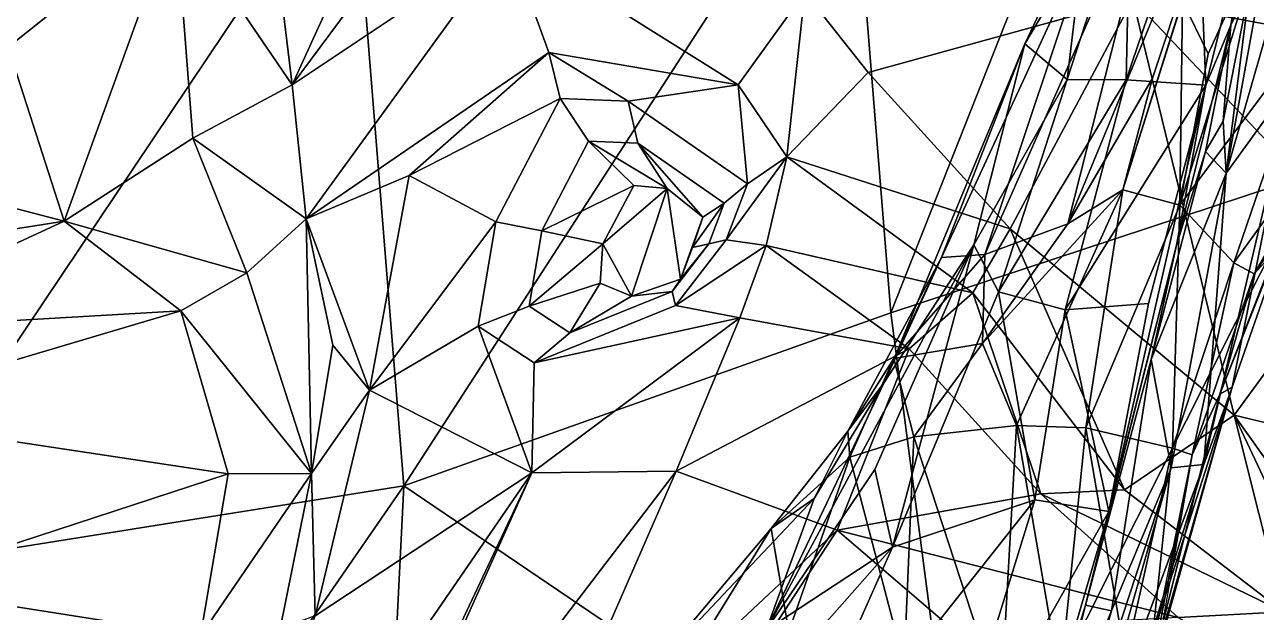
# Model space of a CAD drawing. Header units: metres. Extents: x -8 to 93, y -165 to 99.
# Drawn here: x 21.12 to 60.17, y -67.97 to -49.32 of the extents above; entities that cross this region are included whole.
import ezdxf

# ---------------------------------------------------------------- set-up
doc = ezdxf.new("R2010")
doc.units = ezdxf.units.M

msp = doc.modelspace()

# ---------------------------------------------------------------- linework, layer by layer
at = {"layer": 'jaw_half'}
for points in [[(54.193, -55.643, 234.693), (60.097, -41.325, 250.628), (57.14, -43.986, 235.052)], [(54.193, -55.643, 234.693), (56.88, -51.013, 243.886), (60.097, -41.325, 250.628)], [(56.88, -51.013, 243.886), (55.939, -54.565, 245.148), (60.097, -41.325, 250.628)], [(55.939, -54.565, 245.148), (57.828, -48.575, 249.839), (60.097, -41.325, 250.628)], [(59.364, -49.332, 207.702), (60.777, -43.39, 212.433), (59.968, -48.096, 211.699)], [(59.364, -49.332, 207.702), (60.108, -45.06, 207.929), (60.777, -43.39, 212.433)], [(55.016, -46.232, 219.905), (51.56, -56.611, 226.241), (57.14, -43.986, 235.052)], [(51.56, -56.611, 226.241), (54.193, -55.643, 234.693), (57.14, -43.986, 235.052)], [(58.297, -44.44, 207.759), (56.04, -51.073, 199.529), (56.184, -44.874, 208.735)], [(58.574, -51.242, 199.657), (56.04, -51.073, 199.529), (58.297, -44.44, 207.759)], [(60.108, -45.06, 207.929), (58.574, -51.242, 199.657), (58.297, -44.44, 207.759)], [(54.177, -51.054, 201.826), (54.812, -45.734, 210.974), (56.184, -44.874, 208.735)], [(56.184, -44.874, 208.735), (56.04, -51.073, 199.529), (54.177, -51.054, 201.826)], [(58.574, -51.242, 199.657), (60.108, -45.06, 207.929), (59.364, -49.332, 207.702)], [(59.217, -54.031, 215.628), (60.664, -46.046, 216.563), (61.757, -45.201, 232.651)], [(59.217, -54.031, 215.628), (61.757, -45.201, 232.651), (61.365, -51.066, 233.354)], [(54.812, -45.734, 210.974), (52.829, -49.931, 211.183), (55.016, -46.232, 219.905)], [(54.177, -51.054, 201.826), (52.829, -49.931, 211.183), (54.812, -45.734, 210.974)], [(59.968, -48.096, 211.699), (60.664, -46.046, 216.563), (59.217, -54.031, 215.628)], [(52.829, -49.931, 211.183), (50.189, -56.707, 220.199), (55.016, -46.232, 219.905)], [(55.016, -46.232, 219.905), (50.189, -56.707, 220.199), (51.56, -56.611, 226.241)], [(57.742, -55.051, 248.588), (62.054, -49.302, 259.177), (60.473, -46.238, 259.005)], [(57.742, -55.051, 248.588), (60.473, -46.238, 259.005), (58.641, -50.246, 251.902)], [(57.828, -48.575, 249.839), (58.641, -50.246, 251.902), (60.473, -46.238, 259.005)], [(59.968, -48.096, 211.699), (59.217, -54.031, 215.628), (59.126, -52.381, 212.126)], [(59.364, -49.332, 207.702), (59.968, -48.096, 211.699), (59.126, -52.381, 212.126)], [(60.105, -57.223, 250.925), (66.056, -48.342, 255.449), (64.601, -50.614, 258.414)], [(60.806, -56.466, 249.4), (66.056, -48.342, 255.449), (60.105, -57.223, 250.925)], [(55.939, -54.565, 245.148), (57.742, -55.051, 248.588), (57.828, -48.575, 249.839)], [(57.742, -55.051, 248.588), (58.641, -50.246, 251.902), (57.828, -48.575, 249.839)], [(58.574, -51.242, 199.657), (59.364, -49.332, 207.702), (57.636, -56.319, 202.393)], [(57.636, -56.319, 202.393), (59.364, -49.332, 207.702), (58.566, -53.343, 208.136)], [(57.742, -55.051, 248.588), (59.456, -56.882, 251.221), (62.054, -49.302, 259.177)], [(59.364, -49.332, 207.702), (59.126, -52.381, 212.126), (58.566, -53.343, 208.136)], [(59.456, -56.882, 251.221), (63.333, -51.51, 259.174), (62.054, -49.302, 259.177)], [(51.213, -56.304, 203.838), (48.367, -60.681, 207.666), (52.829, -49.931, 211.183)], [(48.367, -60.681, 207.666), (50.189, -56.707, 220.199), (52.829, -49.931, 211.183)], [(54.177, -51.054, 201.826), (51.213, -56.304, 203.838), (52.829, -49.931, 211.183)], [(64.601, -50.614, 258.414), (63.333, -51.51, 259.174), (60.105, -57.223, 250.925)], [(52.001, -57.802, 198.224), (51.213, -56.304, 203.838), (54.177, -51.054, 201.826)], [(52.001, -57.802, 198.224), (54.177, -51.054, 201.826), (56.04, -51.073, 199.529)], [(54.106, -58.371, 195.43), (52.001, -57.802, 198.224), (56.04, -51.073, 199.529)], [(56.04, -51.073, 199.529), (58.574, -51.242, 199.657), (54.106, -58.371, 195.43)], [(54.193, -55.643, 234.693), (55.939, -54.565, 245.148), (56.88, -51.013, 243.886)], [(59.217, -54.031, 215.628), (61.365, -51.066, 233.354), (58.505, -63.281, 232.265)], [(58.505, -63.281, 232.265), (61.365, -51.066, 233.354), (59.405, -60.824, 240.296)], [(61.365, -51.066, 233.354), (61.628, -54.45, 244.196), (59.405, -60.824, 240.296)], [(58.574, -51.242, 199.657), (56.752, -58.171, 196.575), (54.106, -58.371, 195.43)], [(55.492, -64.766, 196.167), (58.574, -51.242, 199.657), (57.636, -56.319, 202.393)], [(55.492, -64.766, 196.167), (56.752, -58.171, 196.575), (58.574, -51.242, 199.657)], [(63.333, -51.51, 259.174), (59.456, -56.882, 251.221), (60.105, -57.223, 250.925)], [(58.566, -53.343, 208.136), (59.126, -52.381, 212.126), (59.217, -54.031, 215.628)], [(56.839, -59.949, 205.492), (58.566, -53.343, 208.136), (59.217, -54.031, 215.628)], [(57.636, -56.319, 202.393), (58.566, -53.343, 208.136), (56.839, -59.949, 205.492)], [(56.839, -59.949, 205.492), (59.217, -54.031, 215.628), (57.476, -63.384, 221.723)], [(59.217, -54.031, 215.628), (58.505, -63.281, 232.265), (57.476, -63.384, 221.723)], [(51.485, -59.441, 235.478), (52.57, -62.043, 243.187), (55.939, -54.565, 245.148)], [(54.193, -55.643, 234.693), (51.485, -59.441, 235.478), (55.939, -54.565, 245.148)], [(52.57, -62.043, 243.187), (54.766, -62.116, 246.378), (55.939, -54.565, 245.148)], [(55.939, -54.565, 245.148), (54.766, -62.116, 246.378), (57.742, -55.051, 248.588)], [(61.628, -54.45, 244.196), (60.806, -56.466, 249.4), (59.016, -61.041, 246.378)], [(59.405, -60.824, 240.296), (61.628, -54.45, 244.196), (59.016, -61.041, 246.378)], [(57.742, -55.051, 248.588), (54.766, -62.116, 246.378), (57.518, -62.764, 248.954)], [(57.742, -55.051, 248.588), (57.518, -62.764, 248.954), (59.456, -56.882, 251.221)], [(51.56, -56.611, 226.241), (51.485, -59.441, 235.478), (54.193, -55.643, 234.693)], [(51.213, -56.304, 203.838), (44.627, -68.54, 204.58), (48.367, -60.681, 207.666)], [(48.076, -63.435, 201.006), (44.627, -68.54, 204.58), (51.213, -56.304, 203.838)], [(48.639, -65.9, 195.132), (48.076, -63.435, 201.006), (51.213, -56.304, 203.838)], [(48.639, -65.9, 195.132), (51.213, -56.304, 203.838), (52.001, -57.802, 198.224)], [(51.56, -56.611, 226.241), (48.676, -59.919, 229.417), (51.485, -59.441, 235.478)], [(51.56, -56.611, 226.241), (50.189, -56.707, 220.199), (48.676, -59.919, 229.417)], [(54.753, -67.739, 200.624), (57.636, -56.319, 202.393), (56.839, -59.949, 205.492)], [(55.492, -64.766, 196.167), (57.636, -56.319, 202.393), (54.753, -67.739, 200.624)], [(59.016, -61.041, 246.378), (60.806, -56.466, 249.4), (60.105, -57.223, 250.925)], [(48.367, -60.681, 207.666), (47.218, -62.218, 222.426), (50.189, -56.707, 220.199)], [(50.189, -56.707, 220.199), (47.218, -62.218, 222.426), (48.676, -59.919, 229.417)], [(59.456, -56.882, 251.221), (57.518, -62.764, 248.954), (58.135, -62.972, 249.145)], [(59.456, -56.882, 251.221), (58.135, -62.972, 249.145), (60.105, -57.223, 250.925)], [(59.016, -61.041, 246.378), (60.105, -57.223, 250.925), (58.135, -62.972, 249.145)], [(52.001, -57.802, 198.224), (53.145, -64.403, 192.849), (48.639, -65.9, 195.132)], [(53.145, -64.403, 192.849), (52.001, -57.802, 198.224), (54.106, -58.371, 195.43)], [(56.752, -58.171, 196.575), (55.492, -64.766, 196.167), (54.106, -58.371, 195.43)], [(53.145, -64.403, 192.849), (54.106, -58.371, 195.43), (55.492, -64.766, 196.167)], [(48.676, -59.919, 229.417), (49.315, -62.402, 237.072), (51.485, -59.441, 235.478)], [(51.485, -59.441, 235.478), (49.315, -62.402, 237.072), (52.57, -62.043, 243.187)], [(47.218, -62.218, 222.426), (47.287, -63.047, 228.694), (48.676, -59.919, 229.417)], [(47.287, -63.047, 228.694), (49.315, -62.402, 237.072), (48.676, -59.919, 229.417)], [(54.753, -67.739, 200.624), (56.839, -59.949, 205.492), (55.577, -67.919, 213.969)], [(56.839, -59.949, 205.492), (57.476, -63.384, 221.723), (55.577, -67.919, 213.969)], [(44.627, -68.54, 204.58), (46.148, -64.353, 212.471), (48.367, -60.681, 207.666)], [(48.367, -60.681, 207.666), (46.148, -64.353, 212.471), (47.218, -62.218, 222.426)], [(55.792, -72.124, 232.241), (59.405, -60.824, 240.296), (57.245, -68.528, 239.545)], [(55.792, -72.124, 232.241), (58.505, -63.281, 232.265), (59.405, -60.824, 240.296)], [(59.405, -60.824, 240.296), (59.016, -61.041, 246.378), (56.832, -69.856, 246.767)], [(57.245, -68.528, 239.545), (59.405, -60.824, 240.296), (56.832, -69.856, 246.767)], [(59.016, -61.041, 246.378), (58.135, -62.972, 249.145), (56.832, -69.856, 246.767)], [(49.315, -62.402, 237.072), (52.067, -70.847, 244.552), (52.57, -62.043, 243.187)], [(52.57, -62.043, 243.187), (52.067, -70.847, 244.552), (53.952, -70.119, 247.374)], [(52.57, -62.043, 243.187), (53.952, -70.119, 247.374), (54.766, -62.116, 246.378)], [(46.148, -64.353, 212.471), (44.791, -65.305, 223.593), (47.218, -62.218, 222.426)], [(47.218, -62.218, 222.426), (44.791, -65.305, 223.593), (47.287, -63.047, 228.694)], [(47.287, -63.047, 228.694), (49.008, -69.611, 237.977), (49.315, -62.402, 237.072)], [(49.315, -62.402, 237.072), (49.008, -69.611, 237.977), (52.067, -70.847, 244.552)], [(54.766, -62.116, 246.378), (53.952, -70.119, 247.374), (56.028, -69.43, 249.39)], [(54.766, -62.116, 246.378), (56.028, -69.43, 249.39), (57.518, -62.764, 248.954)], [(57.518, -62.764, 248.954), (56.028, -69.43, 249.39), (56.799, -69.576, 249.946)], [(57.518, -62.764, 248.954), (56.799, -69.576, 249.946), (58.135, -62.972, 249.145)], [(44.791, -65.305, 223.593), (45.347, -68.576, 229.826), (47.287, -63.047, 228.694)], [(47.287, -63.047, 228.694), (45.347, -68.576, 229.826), (49.008, -69.611, 237.977)], [(56.832, -69.856, 246.767), (58.135, -62.972, 249.145), (56.998, -69.44, 249.564)], [(48.639, -65.9, 195.132), (44.627, -68.54, 204.58), (48.076, -63.435, 201.006)], [(57.476, -63.384, 221.723), (54.061, -75.353, 226.006), (53.067, -76.83, 222.177)], [(55.577, -67.919, 213.969), (57.476, -63.384, 221.723), (53.067, -76.83, 222.177)], [(54.061, -75.353, 226.006), (58.505, -63.281, 232.265), (55.792, -72.124, 232.241)], [(57.476, -63.384, 221.723), (58.505, -63.281, 232.265), (54.061, -75.353, 226.006)], [(40.917, -69.902, 212.39), (44.791, -65.305, 223.593), (46.148, -64.353, 212.471)], [(44.627, -68.54, 204.58), (40.917, -69.902, 212.39), (46.148, -64.353, 212.471)], [(53.145, -64.403, 192.849), (44.376, -75.497, 190.662), (48.639, -65.9, 195.132)], [(53.145, -64.403, 192.849), (50.054, -74.442, 188.861), (44.376, -75.497, 190.662)], [(50.054, -74.442, 188.861), (53.145, -64.403, 192.849), (55.492, -64.766, 196.167)], [(50.054, -74.442, 188.861), (55.492, -64.766, 196.167), (51.968, -76.857, 192.133)], [(51.968, -76.857, 192.133), (55.492, -64.766, 196.167), (54.753, -67.739, 200.624)], [(40.917, -69.902, 212.39), (42.064, -69.721, 225.295), (44.791, -65.305, 223.593)], [(44.791, -65.305, 223.593), (42.064, -69.721, 225.295), (45.347, -68.576, 229.826)], [(44.376, -75.497, 190.662), (44.636, -70.434, 198.006), (48.639, -65.9, 195.132)], [(48.639, -65.9, 195.132), (44.636, -70.434, 198.006), (44.627, -68.54, 204.58)], [(51.597, -78.961, 195.072), (54.753, -67.739, 200.624), (53.317, -73.38, 210.183)], [(51.968, -76.857, 192.133), (54.753, -67.739, 200.624), (51.597, -78.961, 195.072)], [(53.317, -73.38, 210.183), (55.577, -67.919, 213.969), (53.067, -76.83, 222.177)], [(54.753, -67.739, 200.624), (55.577, -67.919, 213.969), (53.317, -73.38, 210.183)]]:
    msp.add_3dface(points, dxfattribs=at)
at = {"layer": 'skull_half'}
for points in [[(57.09, -36.911, 397.694), (47.261, -42.1, 403.34), (48.586, -58.466, 400.766)], [(57.09, -36.911, 397.694), (48.586, -58.466, 400.766), (61.877, -54.079, 392.489)], [(57.09, -36.911, 397.694), (61.877, -54.079, 392.489), (72.867, -45.523, 383.578)], [(19.789, -40.365, 275.932), (25.899, -45.787, 278.825), (20.594, -50.028, 279.134)], [(47.261, -42.1, 403.34), (31.501, -43.517, 409.892), (33.141, -63.96, 407.044)], [(47.261, -42.1, 403.34), (33.141, -63.96, 407.044), (48.586, -58.466, 400.766)], [(33.561, -42.531, 282.11), (29.604, -51.224, 279.774), (29.186, -47.809, 281.016)], [(34.378, -44.781, 277.007), (29.604, -51.224, 279.774), (33.561, -42.531, 282.11)], [(31.501, -43.517, 409.892), (14.871, -47.815, 414.204), (15.964, -66.691, 410.957)], [(31.501, -43.517, 409.892), (15.964, -66.691, 410.957), (33.141, -63.96, 407.044)], [(66.168, -44.425, 275.844), (61.727, -49.536, 278.213), (56.252, -48.51, 276.316)], [(34.378, -44.781, 277.007), (36.449, -46.652, 277.562), (29.604, -51.224, 279.774)], [(25.899, -45.787, 278.825), (22.374, -55.554, 279.037), (20.594, -50.028, 279.134)], [(25.899, -45.787, 278.825), (26.454, -52.926, 279.467), (22.374, -55.554, 279.037)], [(25.899, -45.787, 278.825), (29.186, -47.809, 281.016), (29.604, -51.224, 279.774)], [(25.899, -45.787, 278.825), (29.604, -51.224, 279.774), (26.454, -52.926, 279.467)], [(36.449, -46.652, 277.562), (30.046, -55.479, 275.192), (29.604, -51.224, 279.774)], [(36.449, -46.652, 277.562), (37.734, -50.198, 274.898), (30.046, -55.479, 275.192)], [(36.449, -46.652, 277.562), (43.738, -51.232, 269.552), (37.734, -50.198, 274.898)], [(45.854, -48.289, 267.725), (43.738, -51.232, 269.552), (36.449, -46.652, 277.562)], [(45.854, -48.289, 267.725), (45.282, -53.509, 271.518), (43.738, -51.232, 269.552)], [(45.854, -48.289, 267.725), (47.862, -50.842, 270.761), (45.282, -53.509, 271.518)], [(45.854, -48.289, 267.725), (56.252, -48.51, 276.316), (47.862, -50.842, 270.761)], [(56.252, -48.51, 276.316), (52.372, -55.801, 273.27), (47.862, -50.842, 270.761)], [(56.252, -48.51, 276.316), (59.469, -61.716, 273.265), (52.372, -55.801, 273.27)], [(56.252, -48.51, 276.316), (61.727, -49.536, 278.213), (63.511, -56.186, 275.616)], [(56.252, -48.51, 276.316), (63.511, -56.186, 275.616), (59.469, -61.716, 273.265)], [(20.594, -50.028, 279.134), (22.374, -55.554, 279.037), (18.426, -54.532, 280.591)], [(37.734, -50.198, 274.898), (33.308, -54.108, 277.28), (30.046, -55.479, 275.192)], [(37.734, -50.198, 274.898), (38.103, -51.662, 275.838), (33.308, -54.108, 277.28)], [(43.738, -51.232, 269.552), (40.256, -51.75, 274.684), (37.734, -50.198, 274.898)], [(37.734, -50.198, 274.898), (40.256, -51.75, 274.684), (38.103, -51.662, 275.838)], [(47.862, -50.842, 270.761), (52.372, -55.801, 273.27), (45.282, -53.509, 271.518)], [(30.046, -55.479, 275.192), (26.454, -52.926, 279.467), (29.604, -51.224, 279.774)], [(43.738, -51.232, 269.552), (44.034, -54.369, 272.178), (40.256, -51.75, 274.684)], [(43.738, -51.232, 269.552), (45.282, -53.509, 271.518), (44.034, -54.369, 272.178)], [(38.103, -51.662, 275.838), (36.058, -55.58, 275.621), (33.308, -54.108, 277.28)], [(28.165, -57.197, 273.46), (22.374, -55.554, 279.037), (26.454, -52.926, 279.467)], [(30.046, -55.479, 275.192), (28.165, -57.197, 273.46), (26.454, -52.926, 279.467)], [(39, -53.019, 277.018), (40.438, -54.419, 277.792), (37.519, -55.858, 276.86)], [(41.493, -54.518, 277.204), (39, -53.019, 277.018), (40.56, -53.083, 276.181)], [(41.493, -54.518, 277.204), (40.438, -54.419, 277.792), (39, -53.019, 277.018)], [(43.298, -54.981, 274.365), (42.625, -55.43, 276.479), (40.56, -53.083, 276.181)], [(40.56, -53.083, 276.181), (42.625, -55.43, 276.479), (41.493, -54.518, 277.204)], [(45.282, -53.509, 271.518), (44.635, -56.328, 273.493), (43.362, -56.15, 274.017)], [(45.282, -53.509, 271.518), (43.362, -56.15, 274.017), (44.034, -54.369, 272.178)], [(45.282, -53.509, 271.518), (51.179, -57.828, 273.879), (44.635, -56.328, 273.493)], [(45.282, -53.509, 271.518), (52.372, -55.801, 273.27), (51.179, -57.828, 273.879)], [(33.308, -54.108, 277.28), (32.054, -60.92, 272.926), (30.046, -55.479, 275.192)], [(33.308, -54.108, 277.28), (36.058, -55.58, 275.621), (32.054, -60.92, 272.926)], [(61.877, -54.079, 392.489), (48.586, -58.466, 400.766), (50.861, -75.975, 394.911)], [(61.877, -54.079, 392.489), (50.861, -75.975, 394.911), (64.284, -67.174, 387.139)], [(18.426, -54.532, 280.591), (22.374, -55.554, 279.037), (15.286, -56.674, 279.899)], [(40.438, -54.419, 277.792), (39.45, -56.27, 277.702), (37.519, -55.858, 276.86)], [(40.438, -54.419, 277.792), (41.493, -54.518, 277.204), (39.45, -56.27, 277.702)], [(41.493, -54.518, 277.204), (40.364, -57.931, 278.162), (39.45, -56.27, 277.702)], [(41.493, -54.518, 277.204), (41.913, -57.391, 277.871), (40.364, -57.931, 278.162)], [(41.493, -54.518, 277.204), (42.625, -55.43, 276.479), (41.913, -57.391, 277.871)], [(43.298, -54.981, 274.365), (42.811, -56.27, 275.698), (42.291, -56.39, 277.315)], [(43.298, -54.981, 274.365), (42.291, -56.39, 277.315), (42.625, -55.43, 276.479)], [(42.625, -55.43, 276.479), (42.291, -56.39, 277.315), (41.913, -57.391, 277.871)], [(22.374, -55.554, 279.037), (14.806, -59.057, 277.014), (15.286, -56.674, 279.899)], [(26.073, -58.399, 274.205), (14.806, -59.057, 277.014), (22.374, -55.554, 279.037)], [(22.374, -55.554, 279.037), (28.165, -57.197, 273.46), (26.073, -58.399, 274.205)], [(30.216, -63.56, 267.012), (28.165, -57.197, 273.46), (30.046, -55.479, 275.192)], [(30.888, -59.492, 272.189), (30.046, -55.479, 275.192), (32.054, -60.92, 272.926)], [(30.216, -63.56, 267.012), (30.046, -55.479, 275.192), (30.888, -59.492, 272.189)], [(36.058, -55.58, 275.621), (35.496, -58.883, 275.8), (32.054, -60.92, 272.926)], [(52.372, -55.801, 273.27), (55.989, -64.079, 274.104), (51.179, -57.828, 273.879)], [(52.372, -55.801, 273.27), (59.469, -61.716, 273.265), (55.989, -64.079, 274.104)], [(37.519, -55.858, 276.86), (39.45, -56.27, 277.702), (37.112, -58.251, 276.99)], [(43.362, -56.15, 274.017), (44.635, -56.328, 273.493), (41.757, -58.236, 275.595)], [(63.511, -56.186, 275.616), (65.827, -63.241, 272.139), (59.469, -61.716, 273.265)], [(39.45, -56.27, 277.702), (39.365, -57.526, 277.826), (37.112, -58.251, 276.99)], [(39.45, -56.27, 277.702), (40.364, -57.931, 278.162), (39.365, -57.526, 277.826)], [(42.811, -56.27, 275.698), (41.648, -57.783, 276.841), (41.913, -57.391, 277.871)], [(44.635, -56.328, 273.493), (43.796, -58.628, 275.003), (41.757, -58.236, 275.595)], [(42.811, -56.27, 275.698), (41.913, -57.391, 277.871), (42.291, -56.39, 277.315)], [(44.635, -56.328, 273.493), (49.16, -59.612, 274.984), (43.796, -58.628, 275.003)], [(44.635, -56.328, 273.493), (51.179, -57.828, 273.879), (49.16, -59.612, 274.984)], [(28.165, -57.197, 273.46), (30.216, -63.56, 267.012), (26.073, -58.399, 274.205)], [(41.913, -57.391, 277.871), (41.648, -57.783, 276.841), (40.364, -57.931, 278.162)], [(39.365, -57.526, 277.826), (38.4, -59.101, 277.521), (37.112, -58.251, 276.99)], [(39.365, -57.526, 277.826), (40.364, -57.931, 278.162), (38.4, -59.101, 277.521)], [(41.648, -57.783, 276.841), (38.4, -59.101, 277.521), (40.364, -57.931, 278.162)], [(51.179, -57.828, 273.879), (53.341, -64.213, 276.411), (49.16, -59.612, 274.984)], [(51.179, -57.828, 273.879), (55.989, -64.079, 274.104), (53.341, -64.213, 276.411)], [(26.073, -58.399, 274.205), (15.022, -61.682, 277.356), (14.806, -59.057, 277.014)], [(27.566, -63.576, 266.065), (15.022, -61.682, 277.356), (26.073, -58.399, 274.205)], [(30.216, -63.56, 267.012), (27.566, -63.576, 266.065), (26.073, -58.399, 274.205)], [(48.586, -58.466, 400.766), (33.141, -63.96, 407.044), (50.861, -75.975, 394.911)], [(41.757, -58.236, 275.595), (43.796, -58.628, 275.003), (37.274, -60.056, 276.533)], [(35.496, -58.883, 275.8), (37.2, -63.546, 276.938), (32.054, -60.92, 272.926)], [(35.496, -58.883, 275.8), (37.274, -60.056, 276.533), (37.2, -63.546, 276.938)], [(43.796, -58.628, 275.003), (37.2, -63.546, 276.938), (37.274, -60.056, 276.533)], [(43.796, -58.628, 275.003), (41.781, -63.486, 278.137), (37.2, -63.546, 276.938)], [(43.796, -58.628, 275.003), (49.16, -59.612, 274.984), (41.781, -63.486, 278.137)], [(30.216, -63.56, 267.012), (30.888, -59.492, 272.189), (32.054, -60.92, 272.926)], [(49.16, -59.612, 274.984), (46.885, -65.363, 278.451), (41.781, -63.486, 278.137)], [(49.16, -59.612, 274.984), (53.341, -64.213, 276.411), (46.885, -65.363, 278.451)], [(30.332, -68.077, 266.729), (30.216, -63.56, 267.012), (32.054, -60.92, 272.926)], [(30.332, -68.077, 266.729), (32.054, -60.92, 272.926), (37.2, -63.546, 276.938)], [(15.022, -61.682, 277.356), (27.566, -63.576, 266.065), (16.681, -67.139, 273.654)], [(59.469, -61.716, 273.265), (61.031, -67.956, 273.098), (55.989, -64.079, 274.104)], [(59.469, -61.716, 273.265), (62.088, -67.303, 272.433), (61.031, -67.956, 273.098)], [(59.469, -61.716, 273.265), (64.381, -68.621, 272.161), (62.088, -67.303, 272.433)], [(59.469, -61.716, 273.265), (65.827, -63.241, 272.139), (64.381, -68.621, 272.161)], [(26.697, -68.714, 262.139), (16.681, -67.139, 273.654), (27.566, -63.576, 266.065)], [(30.216, -63.56, 267.012), (26.697, -68.714, 262.139), (27.566, -63.576, 266.065)], [(30.216, -63.56, 267.012), (29.215, -68.487, 262.502), (26.697, -68.714, 262.139)], [(27.314, -77.939, 272.213), (37.2, -63.546, 276.938), (27.561, -84.026, 276.259)], [(30.332, -68.077, 266.729), (37.2, -63.546, 276.938), (27.314, -77.939, 272.213)], [(27.561, -84.026, 276.259), (37.2, -63.546, 276.938), (30.734, -77.949, 280.808)], [(29.215, -68.487, 262.502), (30.216, -63.56, 267.012), (30.332, -68.077, 266.729)], [(41.781, -63.486, 278.137), (36.86, -74.753, 281.278), (30.734, -77.949, 280.808)], [(41.781, -63.486, 278.137), (30.734, -77.949, 280.808), (37.2, -63.546, 276.938)], [(41.781, -63.486, 278.137), (46.885, -65.363, 278.451), (36.86, -74.753, 281.278)], [(33.141, -63.96, 407.044), (15.452, -89.586, 404.589), (32.17, -83.438, 401.637)], [(33.141, -63.96, 407.044), (15.964, -66.691, 410.957), (15.452, -89.586, 404.589)], [(33.141, -63.96, 407.044), (32.17, -83.438, 401.637), (50.861, -75.975, 394.911)], [(69.358, -63.892, 285.317), (67.234, -80.307, 297.655), (57.687, -82.776, 288.021)], [(60.287, -71.973, 282.233), (69.358, -63.892, 285.317), (57.687, -82.776, 288.021)], [(53.341, -64.213, 276.411), (57.699, -68.135, 276.313), (46.885, -65.363, 278.451)], [(55.989, -64.079, 274.104), (61.031, -67.956, 273.098), (53.341, -64.213, 276.411)], [(53.341, -64.213, 276.411), (61.031, -67.956, 273.098), (57.699, -68.135, 276.313)], [(46.885, -65.363, 278.451), (40.322, -75.418, 281.517), (36.86, -74.753, 281.278)], [(46.885, -65.363, 278.451), (50.58, -68.539, 278.938), (40.322, -75.418, 281.517)], [(46.885, -65.363, 278.451), (57.699, -68.135, 276.313), (50.58, -68.539, 278.938)], [(26.697, -68.714, 262.139), (17.87, -70.483, 269.398), (16.681, -67.139, 273.654)], [(64.284, -67.174, 387.139), (50.861, -75.975, 394.911), (68.753, -79.762, 376.547)], [(61.031, -67.956, 273.098), (60.572, -69.959, 276.068), (57.699, -68.135, 276.313)]]:
    msp.add_3dface(points, dxfattribs=at)
at = {"layer": 'skull_half', "invisible_edges": 1}
for points in [[(39, -53.019, 277.018), (36.058, -55.58, 275.621), (38.103, -51.662, 275.838)], [(40.256, -51.75, 274.684), (39, -53.019, 277.018), (38.103, -51.662, 275.838)], [(39, -53.019, 277.018), (40.256, -51.75, 274.684), (40.56, -53.083, 276.181)], [(40.256, -51.75, 274.684), (43.298, -54.981, 274.365), (40.56, -53.083, 276.181)], [(43.298, -54.981, 274.365), (40.256, -51.75, 274.684), (44.034, -54.369, 272.178)], [(36.058, -55.58, 275.621), (39, -53.019, 277.018), (37.519, -55.858, 276.86)], [(43.362, -56.15, 274.017), (43.298, -54.981, 274.365), (44.034, -54.369, 272.178)], [(43.298, -54.981, 274.365), (43.362, -56.15, 274.017), (42.811, -56.27, 275.698)], [(36.058, -55.58, 275.621), (37.112, -58.251, 276.99), (35.496, -58.883, 275.8)], [(37.112, -58.251, 276.99), (36.058, -55.58, 275.621), (37.519, -55.858, 276.86)], [(41.757, -58.236, 275.595), (42.811, -56.27, 275.698), (43.362, -56.15, 274.017)], [(42.811, -56.27, 275.698), (41.757, -58.236, 275.595), (41.648, -57.783, 276.841)], [(41.757, -58.236, 275.595), (38.4, -59.101, 277.521), (41.648, -57.783, 276.841)], [(38.4, -59.101, 277.521), (35.496, -58.883, 275.8), (37.112, -58.251, 276.99)], [(38.4, -59.101, 277.521), (41.757, -58.236, 275.595), (37.274, -60.056, 276.533)], [(35.496, -58.883, 275.8), (38.4, -59.101, 277.521), (37.274, -60.056, 276.533)]]:
    msp.add_3dface(points, dxfattribs=at)

doc.saveas('drawing.dxf')
